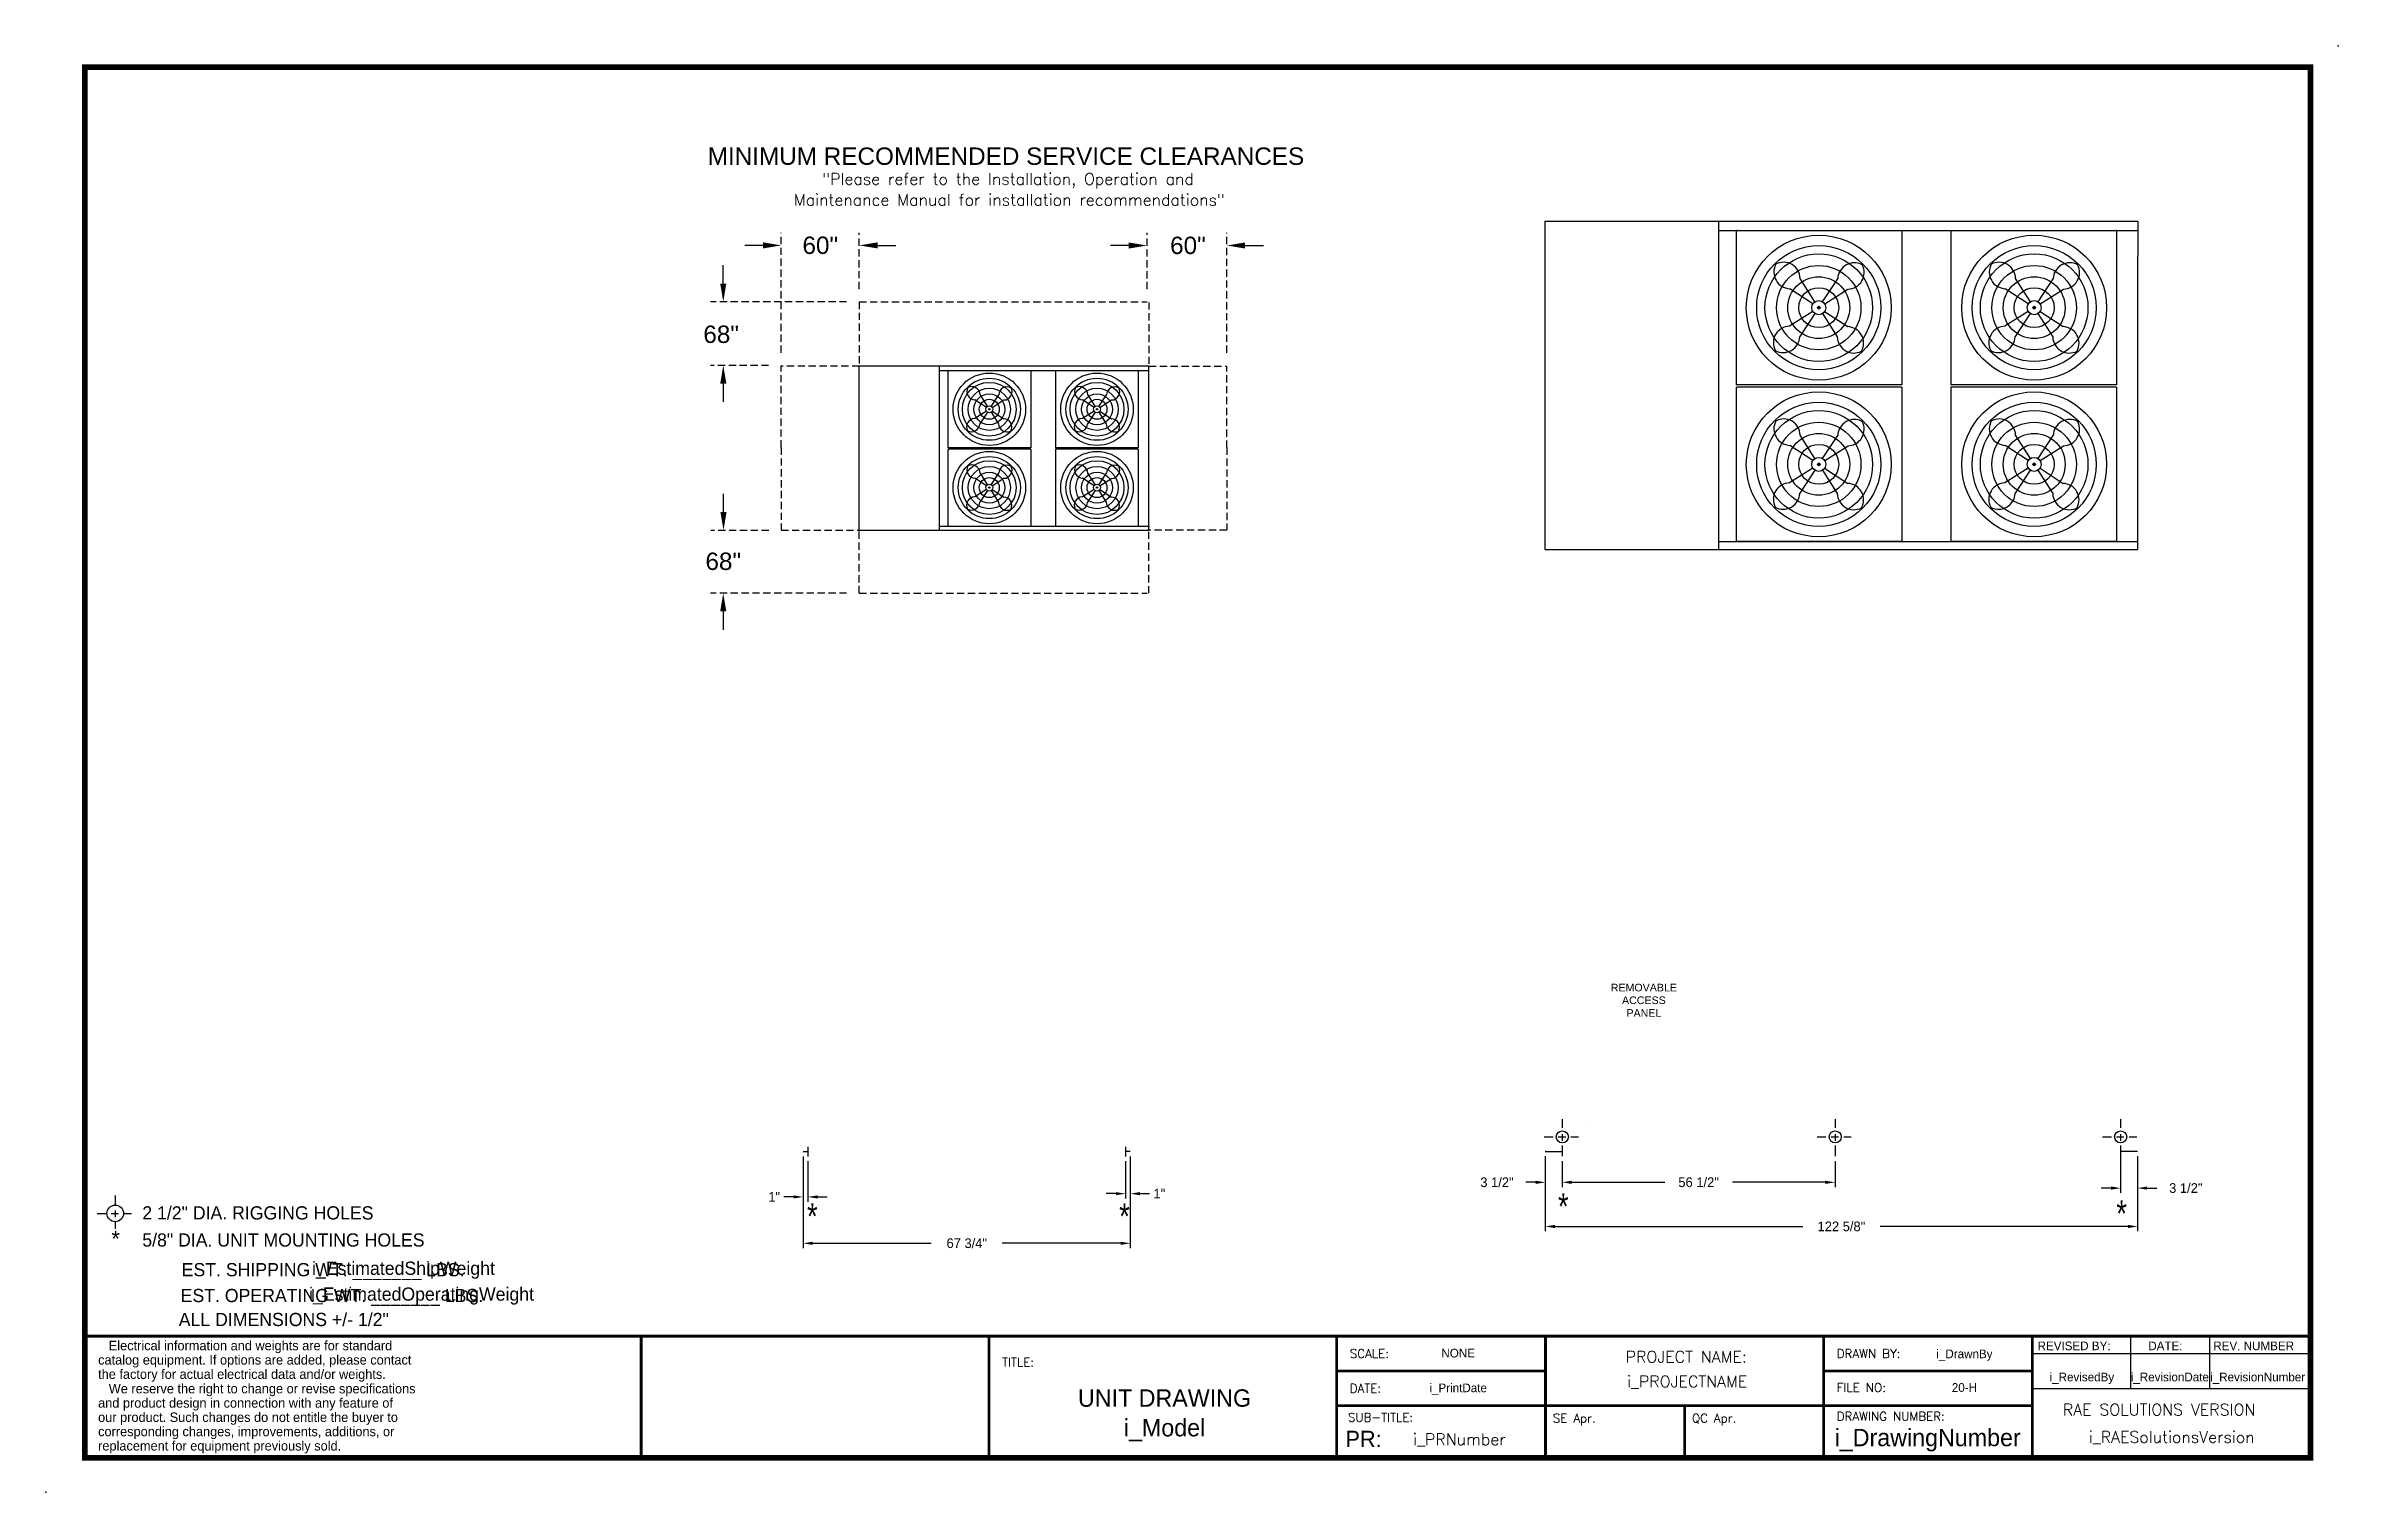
# Model space of a CAD drawing. Extents: x -104 to 371, y -139 to 161.
import ezdxf
from ezdxf.enums import TextEntityAlignment as Align

# ---------------------------------------------------------------- set-up
doc = ezdxf.new("R2010")
doc.units = 0
doc.header["$MEASUREMENT"] = 0
doc.linetypes.add('DASHED', pattern=[0.75, 0.5, -0.25])
doc.layers.get('0').update_dxf_attribs({"color": 1, "linetype": 'CONTINUOUS'})
doc.layers.get('Defpoints').update_dxf_attribs({"color": 1, "linetype": 'CONTINUOUS'})
doc.styles.add('dimentions', font='ARIAL.TTF')
doc.styles.add('SIMPLEX', font='SIMPLEX')
doc.styles.add('SLDTEXTSTYLE0', font='ARIAL.TTF', dxfattribs={"width": 0.75})
doc.dimstyles.new('SLDDIMSTYLE0', dxfattribs={"dimtxt": 2, "dimasz": 2, "dimexe": 1, "dimexo": 1, "dimgap": 1, "dimtad": 0, "dimtih": 1, "dimtoh": 1, "dimdec": 4, "dimzin": 12, "dimdsep": 46, "dimlunit": 5, "dimtxsty": 'STANDARD', "dimcen": 0.09, "dimclrd": 1, "dimclre": 1, "dimclrt": 1, "dimadec": 0, "dimazin": 0, "dimtfac": 1, "dimtdec": 4, "dimtofl": 0, "dimtmove": 0, "dimatfit": 0, "dimfxl": 1, "dimfrac": 2, "dimtolj": 1, "dimtzin": 12, "dimarcsym": 0})

# ---------------------------------------------------------------- blocks, each defined once
blk = doc.blocks.new('*D18')
at = {"color": 1, "lineweight": -2}
for p, q in [((53.02, -69.11), (53.02, -88.11)), ((120.75, -69.11), (120.75, -88.11)), ((55.02, -87.11), (79.55, -87.11)), ((118.75, -87.11), (94.22, -87.11))]:
    blk.add_line(p, q, dxfattribs=at)
at = {"color": 1}
for points in [[(55.02, -86.78), (55.02, -87.44), (53.02, -87.11)], [(118.75, -86.78), (118.75, -87.44), (120.75, -87.11)]]:
    blk.add_solid(points, dxfattribs=at)
at = {"layer": 'Defpoints', "color": 0}
for p in [(53.02, -68.11), (120.75, -68.11), (120.75, -87.11)]:
    blk.add_point(p, dxfattribs=at)
at = {"color": 1, "insert": (86.89, -87.11), "char_height": 2, "attachment_point": 5}
blk.add_mtext('\\A1;67 3/4"', dxfattribs=at)
blk = doc.blocks.new('*D19')
at = {"color": 1, "lineweight": -2}
for p, q in [((206.65, -69.08), (206.65, -84.62)), ((329.26, -69.08), (329.26, -84.62)), ((208.65, -83.62), (259.96, -83.62)), ((327.26, -83.62), (275.96, -83.62))]:
    blk.add_line(p, q, dxfattribs=at)
at = {"color": 1}
for points in [[(208.65, -83.29), (208.65, -83.96), (206.65, -83.62)], [(327.26, -83.29), (327.26, -83.96), (329.26, -83.62)]]:
    blk.add_solid(points, dxfattribs=at)
at = {"layer": 'Defpoints', "color": 0}
for p in [(206.65, -68.08), (329.26, -68.08), (329.26, -83.62)]:
    blk.add_point(p, dxfattribs=at)
at = {"color": 1, "insert": (267.96, -83.62), "char_height": 2, "attachment_point": 5}
blk.add_mtext('\\A1;122 5/8"', dxfattribs=at)
blk = doc.blocks.new('*D22')
at = {"color": 1, "lineweight": -2}
for p, q in [((206.65, -69.08), (206.65, -75.48)), ((210.15, -70.08), (210.15, -75.48)), ((204.65, -74.48), (202.65, -74.48)), ((212.15, -74.48), (214.15, -74.48))]:
    blk.add_line(p, q, dxfattribs=at)
at = {"color": 1}
for points in [[(204.65, -74.15), (204.65, -74.82), (206.65, -74.48)], [(212.15, -74.15), (212.15, -74.82), (210.15, -74.48)]]:
    blk.add_solid(points, dxfattribs=at)
at = {"layer": 'Defpoints', "color": 0}
for p in [(206.65, -68.08), (210.15, -69.08), (206.65, -74.48)]:
    blk.add_point(p, dxfattribs=at)
at = {"color": 1, "insert": (196.65, -74.48), "char_height": 2, "attachment_point": 5}
blk.add_mtext('\\A1;3 1/2"', dxfattribs=at)
blk = doc.blocks.new('*D23')
at = {"color": 1, "lineweight": -2}
for p, q in [((210.15, -70.08), (210.15, -75.48)), ((266.65, -70.08), (266.65, -75.48)), ((212.15, -74.48), (231.4, -74.48)), ((264.65, -74.48), (245.4, -74.48))]:
    blk.add_line(p, q, dxfattribs=at)
at = {"color": 1}
for points in [[(212.15, -74.15), (212.15, -74.82), (210.15, -74.48)], [(264.65, -74.15), (264.65, -74.82), (266.65, -74.48)]]:
    blk.add_solid(points, dxfattribs=at)
at = {"layer": 'Defpoints', "color": 0}
for p in [(210.15, -69.08), (266.65, -69.08), (266.65, -74.48)]:
    blk.add_point(p, dxfattribs=at)
at = {"color": 1, "insert": (238.4, -74.48), "char_height": 2, "attachment_point": 5}
blk.add_mtext('\\A1;56 1/2"', dxfattribs=at)
blk = doc.blocks.new('*D24')
at = {"color": 1, "lineweight": -2}
for p, q in [((325.76, -69.08), (325.76, -76.68)), ((329.26, -69.08), (329.26, -76.68)), ((323.76, -75.68), (321.76, -75.68)), ((331.26, -75.68), (333.26, -75.68))]:
    blk.add_line(p, q, dxfattribs=at)
at = {"color": 1}
for points in [[(323.76, -75.35), (323.76, -76.01), (325.76, -75.68)], [(331.26, -75.35), (331.26, -76.01), (329.26, -75.68)]]:
    blk.add_solid(points, dxfattribs=at)
at = {"layer": 'Defpoints', "color": 0}
for p in [(325.76, -68.08), (329.26, -68.08), (329.26, -75.68)]:
    blk.add_point(p, dxfattribs=at)
at = {"color": 1, "insert": (339.26, -75.68), "char_height": 2, "attachment_point": 5}
blk.add_mtext('\\A1;3 1/2"', dxfattribs=at)
blk = doc.blocks.new('*D27')
at = {"color": 1, "lineweight": -2}
for p, q in [((53.02, -69.11), (53.02, -78.51)), ((54.02, -70.11), (54.02, -78.51)), ((51.02, -77.51), (49.02, -77.51)), ((56.02, -77.51), (58.02, -77.51))]:
    blk.add_line(p, q, dxfattribs=at)
at = {"color": 1}
for points in [[(51.02, -77.18), (51.02, -77.84), (53.02, -77.51)], [(56.02, -77.18), (56.02, -77.84), (54.02, -77.51)]]:
    blk.add_solid(points, dxfattribs=at)
at = {"layer": 'Defpoints', "color": 0}
for p in [(53.02, -68.11), (54.02, -69.11), (53.02, -77.51)]:
    blk.add_point(p, dxfattribs=at)
at = {"color": 1, "insert": (47.02, -77.51), "char_height": 2, "attachment_point": 5}
blk.add_mtext('\\A1;1"', dxfattribs=at)
blk = doc.blocks.new('*D28')
at = {"color": 1, "lineweight": -2}
for p, q in [((119.75, -70.11), (119.75, -77.83)), ((120.75, -69.11), (120.75, -77.83)), ((117.75, -76.83), (115.75, -76.83)), ((122.75, -76.83), (124.75, -76.83))]:
    blk.add_line(p, q, dxfattribs=at)
at = {"color": 1}
for points in [[(117.75, -76.5), (117.75, -77.16), (119.75, -76.83)], [(122.75, -76.5), (122.75, -77.16), (120.75, -76.83)]]:
    blk.add_solid(points, dxfattribs=at)
at = {"layer": 'Defpoints', "color": 0}
for p in [(119.75, -69.11), (120.75, -68.11), (120.75, -76.83)]:
    blk.add_point(p, dxfattribs=at)
at = {"color": 1, "insert": (126.75, -76.83), "char_height": 2, "attachment_point": 5}
blk.add_mtext('\\A1;1"', dxfattribs=at)

msp = doc.modelspace()

# ---------------------------------------------------------------- linework, layer by layer
at = {"color": 1, "linetype": 'Continuous', "lineweight": 30}
for p, q in [((206.59191, 124.5507), (206.59191, 56.5507)), ((242.52841, 124.5507), (242.59191, 124.5507)), ((242.61931, 58.2131), (242.61931, 124.5507)), ((329.36361, 124.5507), (329.36361, 117.4071)), ((68.41294, 119.55806), (72.19294, 119.55806)), ((120.43617, 119.53802), (116.65617, 119.53802)), ((144.52307, 119.53802), (148.30307, 119.53802)), ((242.61931, 122.6603), (242.61931, 122.7091)), ((242.61931, 122.6603), (242.61931, 122.6603)), ((246.22091, 90.7091), (246.22091, 122.66031)), ((246.36931, 122.6603), (246.23074, 122.6603)), ((246.36931, 122.6603), (280.46306, 122.6603)), ((280.22391, 122.6603), (280.22391, 122.6603)), ((280.46306, 122.6603), (280.46306, 90.7091)), ((290.61931, 122.6603), (290.61931, 90.7091)), ((290.61931, 122.6603), (324.80681, 122.6603)), ((324.91811, 122.6603), (324.80681, 122.6603)), ((324.91811, 122.66031), (324.91811, 90.7091)), ((36.47898, 111.65306), (36.47898, 115.43306)), ((329.36361, 117.4071), (329.36361, 117.3247)), ((36.47898, 90.91837), (36.47898, 87.13837)), ((83.02958, 77.64157), (83.02958, 93.61718)), ((83.10378, 93.61717), (83.0345, 93.61717)), ((83.10378, 93.61717), (100.15066, 93.61717)), ((100.03108, 93.61717), (100.03108, 93.61717)), ((100.15066, 93.61717), (100.15066, 77.64157)), ((105.22878, 93.61717), (105.22878, 77.64157)), ((105.22878, 93.61717), (122.32253, 93.61717)), ((122.37818, 93.61717), (122.32253, 93.61717)), ((122.37818, 93.61718), (122.37818, 77.64157)), ((280.46306, 90.7091), (246.22091, 90.7091)), ((246.26971, 90.7091), (246.31751, 90.7091)), ((246.31751, 90.7091), (246.31751, 90.7091)), ((246.31751, 90.7091), (246.31851, 90.7091)), ((246.31851, 90.7091), (246.31951, 90.7091)), ((280.22491, 90.7091), (280.22391, 90.7091)), ((324.91811, 90.7091), (290.61931, 90.7091)), ((290.91411, 90.7091), (290.91511, 90.7091)), ((324.82051, 90.7091), (324.81951, 90.7091)), ((324.82051, 90.7091), (324.82151, 90.7091)), ((324.86831, 90.7091), (324.82151, 90.7091)), ((246.22091, 58.21309), (246.22091, 90.1643)), ((246.22091, 90.1643), (246.31751, 90.1643)), ((246.31751, 90.1643), (246.31751, 90.1643)), ((246.31851, 90.1643), (246.31751, 90.1643)), ((246.31851, 90.1643), (246.31951, 90.1643)), ((280.46306, 90.1643), (246.31951, 90.1643)), ((280.22491, 90.1643), (280.22391, 90.1643)), ((280.22591, 90.1643), (280.22491, 90.1643)), ((280.27371, 90.1643), (280.22591, 90.1643)), ((280.27371, 90.1643), (280.27371, 90.1643)), ((280.46306, 90.1643), (280.46306, 58.2131)), ((290.61931, 90.1643), (290.61931, 58.2131)), ((324.91811, 90.1643), (290.61931, 90.1643)), ((290.86531, 90.1643), (290.91311, 90.1643)), ((290.91411, 90.1643), (290.91311, 90.1643)), ((290.91411, 90.1643), (290.91511, 90.1643)), ((290.91511, 90.1653), (290.91511, 90.1643)), ((324.82051, 90.1643), (324.81951, 90.1643)), ((324.82151, 90.1643), (324.82051, 90.1643)), ((324.86931, 90.1643), (324.82151, 90.1643)), ((324.91811, 90.1643), (324.91811, 58.21309)), ((100.15066, 77.64157), (83.02958, 77.64157)), ((83.02958, 61.39357), (83.02958, 77.36917)), ((83.02958, 77.36917), (83.07788, 77.36917)), ((83.05398, 77.64157), (83.07788, 77.64157)), ((83.07788, 77.64157), (83.07788, 77.64157)), ((83.07788, 77.64157), (83.07838, 77.64157)), ((83.07788, 77.36917), (83.07788, 77.36917)), ((83.07838, 77.36917), (83.07788, 77.36917)), ((83.07838, 77.64157), (83.07888, 77.64157)), ((83.07838, 77.36917), (83.07888, 77.36917)), ((100.15066, 77.36917), (83.07888, 77.36917)), ((100.03158, 77.64157), (100.03108, 77.64157)), ((100.03158, 77.36917), (100.03108, 77.36917)), ((100.03208, 77.36917), (100.03158, 77.36917)), ((100.05598, 77.36917), (100.03208, 77.36917)), ((100.05598, 77.36917), (100.05598, 77.36917)), ((100.15066, 77.36917), (100.15066, 61.39357)), ((122.37818, 77.64157), (105.22878, 77.64157)), ((105.22878, 77.36917), (105.22878, 61.39357)), ((122.37818, 77.36917), (105.22878, 77.36917)), ((105.35178, 77.36917), (105.37568, 77.36917)), ((105.37618, 77.36917), (105.37568, 77.36917)), ((105.37618, 77.64157), (105.37668, 77.64157)), ((105.37618, 77.36917), (105.37668, 77.36917)), ((105.37668, 77.36967), (105.37668, 77.36917)), ((122.32938, 77.64157), (122.32888, 77.64157)), ((122.32938, 77.36917), (122.32888, 77.36917)), ((122.32938, 77.64157), (122.32988, 77.64157)), ((122.32988, 77.36917), (122.32938, 77.36917)), ((122.35328, 77.64157), (122.32988, 77.64157)), ((122.35378, 77.36917), (122.32988, 77.36917)), ((122.37818, 77.36917), (122.37818, 61.39357)), ((36.53116, 64.32196), (36.53116, 68.10196)), ((329.36361, 63.5502), (329.36361, 63.6326)), ((329.36361, 56.5507), (329.36361, 63.5502)), ((242.61931, 58.2131), (242.61931, 58.2131)), ((242.61931, 58.1643), (242.61931, 58.2131)), ((242.61931, 56.5507), (242.61931, 58.1643)), ((242.61931, 57.2756), (242.61931, 57.3244)), ((242.61931, 57.2746), (242.61931, 57.2756)), ((246.22091, 58.2131), (246.36931, 58.2131)), ((280.46306, 58.2131), (246.36931, 58.2131)), ((280.22391, 58.2131), (280.22391, 58.2131)), ((280.51186, 58.2131), (280.22391, 58.2131)), ((290.91511, 58.2141), (290.57051, 58.2131)), ((290.61931, 58.2619), (290.62031, 58.2619)), ((324.80681, 58.2131), (290.61931, 58.2131)), ((324.80681, 58.2131), (324.91811, 58.2131)), ((206.65541, 56.5507), (206.59191, 56.5507)), ((36.47898, 43.74369), (36.47898, 39.96369)), ((215.58206, -62.03156), (215.58306, -62.03156)), ((215.58206, -62.03156), (215.58306, -62.03156))]:
    msp.add_line(p, q, dxfattribs=at)
at = {"color": 1, "lineweight": 30}
for p, q in [((206.59191, 124.5507), (329.36361, 124.5507)), ((44.7108, 119.55806), (40.9308, 119.55806)), ((242.61931, 122.6603), (329.36361, 122.6603)), ((329.36361, 63.6326), (329.36361, 117.3247)), ((262.05821, 107.4563), (257.27476, 110.59423)), ((262.49362, 107.88534), (259.4265, 112.7145)), ((264.06776, 107.87375), (267.20569, 112.6572)), ((264.4968, 107.43834), (269.32596, 110.50546)), ((306.65381, 107.45635), (301.87036, 110.59428)), ((307.08922, 107.88539), (304.0221, 112.71455)), ((308.66336, 107.87379), (311.80129, 112.65724)), ((309.0924, 107.43839), (313.92156, 110.50551)), ((262.04662, 105.88216), (257.21746, 102.81504)), ((262.47566, 105.44676), (259.33773, 100.66331)), ((264.0498, 105.43516), (267.11692, 100.606)), ((264.4852, 105.8642), (269.26865, 102.72627)), ((306.64222, 105.88221), (301.81306, 102.81509)), ((307.07126, 105.4468), (303.93333, 100.66335)), ((308.6454, 105.43521), (311.71252, 100.60605)), ((309.08081, 105.86425), (313.86426, 102.72632)), ((124.60093, 94.56237), (64.60093, 94.56237)), ((64.60093, 60.56237), (64.60093, 94.56237)), ((81.22878, 60.56237), (81.22878, 94.56237)), ((81.22878, 93.61717), (124.60093, 93.61717)), ((124.60093, 60.56237), (124.60093, 94.56237)), ((90.94823, 86.01517), (88.55651, 87.58414)), ((91.16594, 86.22969), (89.63238, 88.64427)), ((91.95301, 86.2239), (93.52197, 88.61562)), ((92.16753, 86.00619), (94.58211, 87.53975)), ((113.24604, 86.0152), (110.85431, 87.58416)), ((113.46374, 86.22972), (111.93018, 88.6443)), ((114.25081, 86.22392), (115.81977, 88.61565)), ((114.46533, 86.00622), (116.87991, 87.53978)), ((90.94244, 85.22811), (88.52786, 83.69454)), ((91.15696, 85.0104), (89.58799, 82.61868)), ((91.94403, 85.0046), (93.47759, 82.59002)), ((92.16173, 85.21912), (94.55346, 83.65016)), ((113.24024, 85.22813), (110.82566, 83.69457)), ((113.45476, 85.01042), (111.88579, 82.6187)), ((114.24183, 85.00463), (115.77539, 82.59005)), ((114.45953, 85.21915), (116.85126, 83.65018)), ((262.05889, 75.00816), (257.27544, 78.14609)), ((262.49429, 75.4372), (259.42717, 80.26636)), ((264.06843, 75.42561), (267.20636, 80.20906)), ((264.49747, 74.9902), (269.32663, 78.05732)), ((306.65616, 75.00733), (301.87271, 78.14526)), ((307.09157, 75.43637), (304.02445, 80.26553)), ((308.66571, 75.42477), (311.80364, 80.20822)), ((309.09475, 74.98936), (313.92391, 78.05649)), ((64.60093, 64.31237), (64.60093, 72.52147)), ((90.94857, 69.7911), (88.55685, 71.36007)), ((91.16628, 70.00562), (89.63271, 72.4202)), ((91.95334, 69.99983), (93.52231, 72.39155)), ((92.16786, 69.78212), (94.58244, 71.31568)), ((113.24721, 69.79069), (110.85548, 71.35965)), ((113.46491, 70.00521), (111.93135, 72.41979)), ((114.25198, 69.99941), (115.82095, 72.39114)), ((114.4665, 69.78171), (116.88108, 71.31527)), ((262.04729, 73.43402), (257.21813, 70.3669)), ((262.47633, 72.99861), (259.3384, 68.21516)), ((264.05047, 72.98702), (267.11759, 68.15786)), ((264.48588, 73.41606), (269.26933, 70.27813)), ((306.64457, 73.43319), (301.81541, 70.36607)), ((307.07361, 72.99778), (303.93567, 68.21433)), ((308.64774, 72.98619), (311.71487, 68.15703)), ((309.08315, 73.41523), (313.8666, 70.2773)), ((90.94277, 69.00403), (88.52819, 67.47047)), ((91.15729, 68.78633), (89.58833, 66.39461)), ((91.94436, 68.78053), (93.47792, 66.36595)), ((92.16207, 68.99505), (94.55379, 67.42609)), ((113.24141, 69.00362), (110.82683, 67.47006)), ((113.45593, 68.78591), (111.88697, 66.39419)), ((114.243, 68.78012), (115.77656, 66.36554)), ((114.4607, 68.99464), (116.85243, 67.42567)), ((64.60093, 60.56237), (124.60093, 60.56237)), ((81.37668, 61.39407), (124.74883, 61.39407)), ((242.61931, 58.2141), (329.36361, 58.2141)), ((206.65541, 56.5507), (329.36361, 56.5507)), ((206.86461, -68.08035), (206.65441, -68.08035))]:
    msp.add_line(p, q, dxfattribs=at)
at = {"color": 1, "linetype": 'DASHED', "lineweight": 30, "ltscale": 3}
for p, q in [((48.4908, 97.32337), (48.4908, 122.18306)), ((64.63294, 110.49806), (64.63294, 122.18306)), ((124.21617, 110.47803), (124.21617, 122.16302)), ((140.74307, 97.30334), (140.74307, 122.16302)), ((62.00794, 107.87306), (33.85398, 107.87306)), ((64.6228, 107.87306), (64.6228, 94.69837)), ((64.6228, 107.87306), (124.21617, 107.8682)), ((124.60093, 107.75223), (124.60093, 94.56237)), ((45.8658, 94.69837), (33.85398, 94.69837)), ((48.4908, 77.69837), (48.4908, 94.69837)), ((64.64894, 94.56237), (48.5068, 94.56237)), ((124.60093, 94.56237), (140.74307, 94.56237)), ((140.74307, 77.67834), (140.74307, 94.56237)), ((48.4908, 77.69837), (48.4908, 60.69837)), ((140.74307, 77.67834), (140.74307, 60.67834)), ((45.91798, 60.54196), (33.90616, 60.54196)), ((48.45879, 60.56237), (64.60093, 60.56237)), ((64.59467, 47.52369), (64.59467, 60.69837)), ((124.60093, 47.50365), (124.60093, 60.67834)), ((140.74307, 60.56237), (124.60093, 60.56237)), ((62.00794, 47.52369), (33.85398, 47.52369)), ((64.63294, 47.52369), (124.21617, 47.50365))]:
    msp.add_line(p, q, dxfattribs=at)
at = {"lineweight": 30}
for p, q in [((210.18566, -61.40076), (210.18566, -63.21663)), ((266.68566, -61.40076), (266.68566, -63.21663)), ((325.76986, -61.40076), (325.76986, -63.21663)), ((206.42349, -65.08035), (208.26505, -65.08035)), ((209.32751, -65.08035), (210.88035, -65.08035)), ((210.18566, -64.49181), (210.18566, -65.86508)), ((211.94282, -65.08035), (213.51615, -65.08035)), ((262.92349, -65.08035), (264.76505, -65.08035)), ((265.82751, -65.08035), (267.38035, -65.08035)), ((266.68566, -64.49181), (266.68566, -65.86508)), ((268.44282, -65.08035), (270.01615, -65.08035)), ((322.00769, -65.08035), (323.84925, -65.08035)), ((324.91171, -65.08035), (326.46455, -65.08035)), ((325.76986, -64.49181), (325.76986, -65.86508)), ((327.52702, -65.08035), (329.10035, -65.08035)), ((210.18566, -66.84599), (210.18566, -68.27802)), ((266.68566, -66.84599), (266.68566, -68.27802)), ((325.76986, -66.84599), (325.76986, -68.27802)), ((-89.38312, -77.23985), (-89.38312, -79.05572)), ((-89.38312, -80.3309), (-89.38312, -81.70417)), ((-93.1453, -80.91944), (-91.30374, -80.91944)), ((-90.24127, -80.91944), (-88.68843, -80.91944)), ((-89.38312, -82.68508), (-89.38312, -84.11711)), ((-87.62597, -80.91944), (-86.05263, -80.91944)), ((19.49019, -131.54849), (19.49019, -106.34849)), ((91.49019, -131.54849), (91.49019, -106.34849)), ((163.49019, -106.34849), (307.49019, -106.34849)), ((163.49019, -131.54849), (163.49019, -106.34849)), ((206.69019, -106.34849), (206.69019, -131.54849)), ((264.29019, -106.34849), (264.29019, -120.74849)), ((307.49019, -106.34849), (307.49019, -131.54849)), ((307.49019, -106.34849), (365.09019, -106.34849)), ((307.49019, -106.34849), (307.49019, -109.94849)), ((327.81387, -106.34849), (327.81387, -117.14849)), ((344.18147, -106.34849), (344.18147, -117.14849)), ((206.69019, -113.54849), (163.49019, -113.54849)), ((264.29019, -113.54849), (307.49019, -113.54849)), ((264.29019, -120.74849), (264.29019, -113.54849)), ((307.49019, -109.94849), (365.09019, -109.94849)), ((307.49019, -117.14849), (365.09019, -117.14849)), ((307.49019, -120.74849), (163.49019, -120.74849)), ((235.49019, -120.74849), (235.49019, -131.54849)), ((264.29019, -120.74849), (264.29019, -131.54849))]:
    msp.add_line(p, q, dxfattribs=at)
for p, q in [((53.02023, -68.10947), (54.02023, -68.10947)), ((54.02023, -67.10947), (54.02023, -69.10947)), ((119.75113, -67.10947), (119.75113, -69.10947)), ((120.75113, -68.10947), (119.75113, -68.10947)), ((206.65441, -68.08035), (210.15441, -68.08035)), ((210.15441, -67.08035), (210.15441, -69.08035)), ((266.65441, -67.08035), (266.65441, -69.08035)), ((325.75801, -67.08035), (325.75801, -69.08035)), ((329.25801, -68.08035), (325.75801, -68.08035))]:
    msp.add_line(p, q)
at = {"const_width": 1.152}
msp.add_lwpolyline([(-95.70981, -131.54849), (365.09019, -131.54849), (365.09019, 156.45151), (-95.70981, 156.45151), (-95.70981, -131.54849)], dxfattribs=at)
at = {"lineweight": 30, "const_width": 0.576}
for points in [[(20.17121, -106.34849), (-95.70981, -106.34849)], [(365.09019, -106.34849), (19.49019, -106.34849), (19.49019, -131.54849)], [(91.49019, -106.34849), (91.49019, -131.54849)], [(163.49019, -106.34849), (163.49019, -131.54849)], [(206.69019, -106.34849), (206.69019, -131.54849)], [(264.29019, -106.34849), (264.29019, -131.54849)], [(307.49019, -131.54849), (307.49019, -106.34849), (365.09019, -106.34849)], [(206.69019, -113.54849), (163.49019, -113.54849)], [(307.49019, -113.54849), (264.29019, -113.54849), (264.29019, -131.54849)], [(307.49019, -120.74849), (163.49019, -120.74849)], [(235.49019, -120.74849), (235.49019, -131.54849)]]:
    msp.add_lwpolyline(points, dxfattribs=at)
at = {"color": 1, "lineweight": 30}
for centre, radius in [((263.27171, 106.66025), 14.99997), ((263.27171, 106.66025), 12.85177), ((307.86731, 106.6603), 14.99997), ((307.86731, 106.6603), 12.85177), ((263.27171, 106.66025), 11.13912), ((263.27171, 106.66025), 8.73857), ((307.86731, 106.6603), 11.13912), ((307.86731, 106.6603), 8.73857), ((263.27171, 106.66025), 6.40143), ((263.27171, 106.66025), 4.13262), ((307.86731, 106.6603), 6.40143), ((307.86731, 106.6603), 4.13262), ((263.27171, 106.66025), 1.4513), ((263.27171, 106.66025), 0.28645), ((307.86731, 106.6603), 1.4513), ((307.86731, 106.6603), 0.28645), ((91.55498, 85.61715), 7.49999), ((91.55498, 85.61715), 6.42589), ((91.55498, 85.61715), 5.56956), ((113.85278, 85.61717), 7.49999), ((113.85278, 85.61717), 6.42589), ((113.85278, 85.61717), 5.56956), ((91.55498, 85.61715), 4.36928), ((91.55498, 85.61715), 3.20072), ((91.55498, 85.61715), 2.06631), ((91.55498, 85.61715), 0.72565), ((91.55498, 85.61715), 0.14323), ((113.85278, 85.61717), 4.36928), ((113.85278, 85.61717), 3.20072), ((113.85278, 85.61717), 2.06631), ((113.85278, 85.61717), 0.72565), ((113.85278, 85.61717), 0.14323), ((263.27238, 74.21211), 14.99997), ((263.27238, 74.21211), 12.85177), ((307.86966, 74.21128), 14.99997), ((307.86966, 74.21128), 12.85177), ((263.27238, 74.21211), 11.13912), ((263.27238, 74.21211), 8.73857), ((307.86966, 74.21128), 11.13912), ((307.86966, 74.21128), 8.73857), ((91.55532, 69.39308), 7.49999), ((113.85396, 69.39266), 7.49999), ((263.27238, 74.21211), 6.40143), ((263.27238, 74.21211), 4.13262), ((307.86966, 74.21128), 6.40143), ((307.86966, 74.21128), 4.13262), ((91.55532, 69.39308), 6.42589), ((91.55532, 69.39308), 5.56956), ((91.55532, 69.39308), 4.36928), ((91.55532, 69.39308), 3.20072), ((91.55532, 69.39308), 2.06631), ((113.85396, 69.39266), 6.42589), ((113.85396, 69.39266), 5.56956), ((113.85396, 69.39266), 4.36928), ((113.85396, 69.39266), 3.20072), ((113.85396, 69.39266), 2.06631), ((263.27238, 74.21211), 1.4513), ((263.27238, 74.21211), 0.28645), ((307.86966, 74.21128), 1.4513), ((307.86966, 74.21128), 0.28645), ((91.55532, 69.39308), 0.72565), ((91.55532, 69.39308), 0.14323), ((113.85396, 69.39266), 0.72565), ((113.85396, 69.39266), 0.14323)]:
    msp.add_circle(centre, radius, dxfattribs=at)
at = {"color": 1, "linetype": 'Continuous', "lineweight": 30}
for centre in [(210.18566, -65.08035), (266.68566, -65.08035), (325.76986, -65.08035)]:
    msp.add_circle(centre, 1.25, dxfattribs=at)
at = {"lineweight": 30}
msp.add_circle((-89.38312, -80.91944), 1.72675, dxfattribs=at)
at = {"color": 1, "lineweight": 30}
for centre, radius, start, end in [((257.40542, 114.01834), 3.4266, 151.3003537, 267.814713), ((256.00084, 112.6343), 3.4266, 1.3411738, 117.8555331), ((270.62979, 112.52654), 3.4266, 61.3003537, 177.814713), ((269.24576, 113.93112), 3.4266, 271.3411738, 27.8555331), ((302.00103, 114.01838), 3.4266, 151.3003537, 267.814713), ((300.59645, 112.63435), 3.4266, 1.3411738, 117.8555331), ((315.2254, 112.52658), 3.4266, 61.3003537, 177.814713), ((313.84136, 113.93116), 3.4266, 271.3411738, 27.8555331), ((257.29766, 99.38939), 3.4266, 91.3411738, 207.8555331), ((255.91362, 100.79397), 3.4266, 241.3003537, 357.814713), ((270.54257, 100.6862), 3.4266, 181.3411738, 297.8555331), ((269.13799, 99.30216), 3.4266, 331.3003537, 87.814713), ((301.89326, 99.38943), 3.4266, 91.3411738, 207.8555331), ((300.50922, 100.79401), 3.4266, 241.3003537, 357.814713), ((315.13818, 100.68625), 3.4266, 181.3411738, 297.8555331), ((313.7336, 99.30221), 3.4266, 331.3003537, 87.814713), ((87.91955, 88.60417), 1.7133, 1.3411738, 117.8555331), ((95.23403, 88.55029), 1.7133, 61.3003537, 177.814713), ((110.21735, 88.6042), 1.7133, 1.3411738, 117.8555331), ((117.53183, 88.55032), 1.7133, 61.3003537, 177.814713), ((88.62184, 89.29619), 1.7133, 151.3003537, 267.814713), ((94.54201, 89.25258), 1.7133, 271.3411738, 27.8555331), ((110.91964, 89.29622), 1.7133, 151.3003537, 267.814713), ((116.83981, 89.25261), 1.7133, 271.3411738, 27.8555331), ((88.56796, 81.98172), 1.7133, 91.3411738, 207.8555331), ((87.87594, 82.68401), 1.7133, 241.3003537, 357.814713), ((95.19041, 82.63012), 1.7133, 181.3411738, 297.8555331), ((94.48812, 81.93811), 1.7133, 331.3003537, 87.814713), ((110.86576, 81.98174), 1.7133, 91.3411738, 207.8555331), ((110.17374, 82.68403), 1.7133, 241.3003537, 357.814713), ((117.48822, 82.63015), 1.7133, 181.3411738, 297.8555331), ((116.78593, 81.93813), 1.7133, 331.3003537, 87.814713), ((257.4061, 81.5702), 3.4266, 151.3003537, 267.814713), ((256.00152, 80.18616), 3.4266, 1.3411738, 117.8555331), ((270.63047, 80.0784), 3.4266, 61.3003537, 177.814713), ((269.24643, 81.48297), 3.4266, 271.3411738, 27.8555331), ((302.00337, 81.56936), 3.4266, 151.3003537, 267.814713), ((300.59879, 80.18533), 3.4266, 1.3411738, 117.8555331), ((315.22774, 80.07756), 3.4266, 61.3003537, 177.814713), ((313.84371, 81.48214), 3.4266, 271.3411738, 27.8555331), ((88.62218, 73.07212), 1.7133, 151.3003537, 267.814713), ((87.91989, 72.3801), 1.7133, 1.3411738, 117.8555331), ((95.23436, 72.32622), 1.7133, 61.3003537, 177.814713), ((94.54234, 73.02851), 1.7133, 271.3411738, 27.8555331), ((110.92081, 73.07171), 1.7133, 151.3003537, 267.814713), ((110.21852, 72.37969), 1.7133, 1.3411738, 117.8555331), ((117.533, 72.32581), 1.7133, 61.3003537, 177.814713), ((116.84098, 73.0281), 1.7133, 271.3411738, 27.8555331), ((88.56829, 65.75765), 1.7133, 91.3411738, 207.8555331), ((94.48846, 65.71404), 1.7133, 331.3003537, 87.814713), ((110.86693, 65.75723), 1.7133, 91.3411738, 207.8555331), ((116.7871, 65.71362), 1.7133, 331.3003537, 87.814713), ((257.29833, 66.94124), 3.4266, 91.3411738, 207.8555331), ((255.9143, 68.34582), 3.4266, 241.3003537, 357.814713), ((270.54325, 68.23806), 3.4266, 181.3411738, 297.8555331), ((269.13867, 66.85402), 3.4266, 331.3003537, 87.814713), ((301.89561, 66.94041), 3.4266, 91.3411738, 207.8555331), ((300.51157, 68.34499), 3.4266, 241.3003537, 357.814713), ((315.14052, 68.23723), 3.4266, 181.3411738, 297.8555331), ((313.73594, 66.85319), 3.4266, 331.3003537, 87.814713), ((87.87628, 66.45994), 1.7133, 241.3003537, 357.814713), ((95.19075, 66.40605), 1.7133, 181.3411738, 297.8555331), ((110.17491, 66.45952), 1.7133, 241.3003537, 357.814713), ((117.48939, 66.40564), 1.7133, 181.3411738, 297.8555331)]:
    msp.add_arc(centre, radius, start, end, dxfattribs=at)
for p in [(370.8005, 160.88801), (307.49019, -131.54849), (-103.76403, -138.65197)]:
    msp.add_point(p)
for p in [(263.27171, 106.6603), (307.86731, 106.6603), (91.55498, 85.61717), (113.85278, 85.61717), (263.27171, 74.2131), (307.86731, 74.2131), (91.55498, 69.39357), (113.85278, 69.39357)]:
    msp.add_point(p, dxfattribs=at)
at = {"color": 1, "linetype": 'Continuous', "lineweight": 30}
for points in [[(44.7108, 120.18806), (44.7108, 118.92806), (48.4908, 119.55806)], [(68.41294, 120.18806), (68.41294, 118.92806), (64.63294, 119.55806)], [(120.43617, 120.16802), (120.43617, 118.90802), (124.21617, 119.53802)], [(144.52307, 120.16802), (144.52307, 118.90802), (140.74307, 119.53802)], [(35.84898, 111.65306), (37.10898, 111.65306), (36.47898, 107.87306)], [(35.84898, 90.91837), (37.10898, 90.91837), (36.47898, 94.69837)], [(35.90116, 64.32196), (37.16116, 64.32196), (36.53116, 60.54196)], [(35.84898, 43.74369), (37.10898, 43.74369), (36.47898, 47.52369)]]:
    msp.add_solid(points, dxfattribs=at)

# ---------------------------------------------------------------- texts
at = {"lineweight": 30}
for s, height, style, p in [('MINIMUM RECOMMENDED SERVICE CLEARANCES', 3.6, 'dimentions', (33.25638, 136.23914)), ('SCALE:', 1.8, 'SIMPLEX', (166.19019, -110.84849)), ('DRAWN BY:', 1.8, 'SIMPLEX', (266.99019, -110.84849)), ('TITLE:', 1.8, 'SIMPLEX', (94.19019, -112.64849)), ('DATE:', 1.8, 'SIMPLEX', (166.19019, -118.04849)), ('FILE NO:', 1.8, 'SIMPLEX', (266.99019, -117.87446)), ('SUB-TITLE:', 1.8, 'SIMPLEX', (165.80014, -124.0607)), ('SE Apr.', 1.8, 'SIMPLEX', (208.22068, -124.22798)), ('QC Apr.', 1.8, 'SIMPLEX', (237.02068, -124.22798)), ('DRAWING NUMBER:', 1.8, 'SIMPLEX', (266.99019, -123.84214)), ('RAE SOLUTIONS VERSION', 2.3904, 'SIMPLEX', (313.8008, -122.75371))]:
    msp.add_text(s, height=height, dxfattribs=dict(at, style=style)).set_placement(p)
at = {"lineweight": 30, "style": 'SIMPLEX'}
for s, p in [('"Please refer to the Installation, Operation and', (95.42674, 132.12153)), ('Maintenance Manual for installation recommendations"', (95.71185, 127.78875)), ('PROJECT NAME:', (235.85174, -111.80833)), ('i_PROJECTNAME', (236.0335, -116.92478)), ('i_PRNumber', (188.87587, -128.89648)), ('i_RAESolutionsVersion', (336.34961, -128.43353))]:
    msp.add_text(s, height=2.3904, dxfattribs=at).set_placement(p, align=Align.CENTER)
at = {"lineweight": 30}
for s, height, p in [('2 1/2" DIA. RIGGING HOLES', 2.736, (-83.79104, -82.18012)), ('5/8" DIA. UNIT MOUNTING HOLES', 2.736, (-83.79104, -87.79205)), ('   Electrical information and weights are for standard', 1.9737675, (-92.94257, -109.27216)), ('REVISED BY:', 1.8, (308.57064, -109.25029)), ('DATE:', 1.8, (331.49239, -109.25029)), ('REV. NUMBER', 1.8, (344.95305, -109.25029)), ('the factory for actual electrical data and/or weights.', 1.9737675, (-92.94257, -115.19346)), ('catalog equipment. If options are added, please contact', 1.9737675, (-92.94257, -112.23281)), ('   We reserve the right to change or revise specifications', 1.9737675, (-92.94257, -118.19145)), ('our product. Such changes do not entitle the buyer to', 1.9737675, (-92.94257, -124.11275)), ('and product design in connection with any feature of', 1.9737675, (-92.94257, -121.1521)), ('corresponding changes, improvements, additions, or ', 1.9737675, (-92.94257, -127.0734)), ('replacement for equipment previously sold.', 1.9737675, (-92.94257, -130.03405))]:
    msp.add_text(s, height=height, dxfattribs=at).set_placement(p)
for s, height, p in [('*', 3.36716, (-89.31206, -87.83943)), ('EST. SHIPPING WT. _______ LBS.', 2.736, (-46.36043, -93.94033)), ('i_EstimatedShipWeight', 2.73914, (-29.73089, -93.64145)), ('EST. OPERATING WT. _______ LBS.', 2.736, (-44.5437, -99.29213)), ('i_EstimatedOperatingWeight', 2.736, (-25.98719, -98.99325)), ('ALL DIMENSIONS +/- 1/2"', 2.736, (-54.50615, -104.2575)), ('NONE', 1.8, (188.62339, -110.75339)), ('i_DrawnBy', 1.8, (293.42815, -110.90779)), ('i_RevisedBy', 1.8, (317.7439, -115.70455)), ('i_RevisionDate', 1.8, (335.95621, -115.70455)), ('i_RevisionNumber', 1.8, (354.13353, -115.70455)), ('UNIT DRAWING', 3.6, (127.8304, -120.95976)), ('i_PrintDate', 1.8, (188.62339, -117.95339)), ('20-H', 1.8, (293.42815, -117.872)), ('i_Model', 3.6, (127.8304, -127.09542)), ('i_DrawingNumber', 3.6, (285.82441, -129.13978))]:
    msp.add_text(s, height=height, dxfattribs=at).set_placement(p, align=Align.CENTER)
msp.add_text('PR:', height=3.375, dxfattribs=at).set_placement((172.79799, -129.31239), align=Align.RIGHT)
at = {"color": 1, "linetype": 'Continuous', "lineweight": 30, "char_height": 3.6, "attachment_point": 5, "style": 'dimentions'}
for s, insert in [('\\A1;60"', (56.56187, 119.55806)), ('\\A1;60"', (132.672, 119.53802)), ('\\A1;68"', (36.03699, 101.12773)), ('\\A1;68"', (36.47898, 54.11103))]:
    msp.add_mtext(s, dxfattribs=dict(at, insert=insert))
at = {"color": 1, "lineweight": 30}
for s, insert, char_height, attachment_point, style in [('\\pi-3.377,l3.377,t3.377;REMOVABLE\\PACCESS\\PPANEL', (227.06912, -36.77683), 1.577, 5, 'dimentions'), ('*', (53.81441, -78.80288), 5.40207, 1, 'SLDTEXTSTYLE0'), ('*', (118.43962, -78.80288), 5.40207, 1, 'SLDTEXTSTYLE0'), ('*', (209.28327, -76.74843), 5.40207, 1, 'SLDTEXTSTYLE0'), ('*', (324.86747, -78.23441), 5.40207, 1, 'SLDTEXTSTYLE0')]:
    msp.add_mtext(s, dxfattribs=dict(at, insert=insert, char_height=char_height, attachment_point=attachment_point, style=style))

# ---------------------------------------------------------------- dimensions: what is measured, and where the dimension line sits
for base, p1, p2, picture, middle in [((53.02023, -77.50938), (54.02023, -69.10947), (53.02023, -68.10947), '*D27', (47.02023, -77.50938)), ((120.75113, -87.11114), (53.02023, -68.10947), (120.75113, -68.10947), '*D18', (86.88568, -87.11114)), ((120.75113, -76.82943), (119.75113, -69.10947), (120.75113, -68.10947), '*D28', (126.75113, -76.82943)), ((206.65441, -74.48372), (210.15441, -69.08035), (206.65441, -68.08035), '*D22', (196.65441, -74.48372)), ((329.25801, -83.62169), (206.65441, -68.08035), (329.25801, -68.08035), '*D19', (267.95621, -83.62169)), ((266.65441, -74.48372), (210.15441, -69.08035), (266.65441, -69.08035), '*D23', (238.40441, -74.48372)), ((329.25801, -75.67943), (325.75801, -68.08035), (329.25801, -68.08035), '*D24', (339.25801, -75.67943))]:
    dim = msp.add_linear_dim(base=base, p1=p1, p2=p2, dimstyle='SLDDIMSTYLE0', override={"dimpost": '"'})
    dim.commit()
    dim.dimension.update_dxf_attribs({"geometry": picture, "text_midpoint": middle})

doc.saveas('drawing.dxf')
